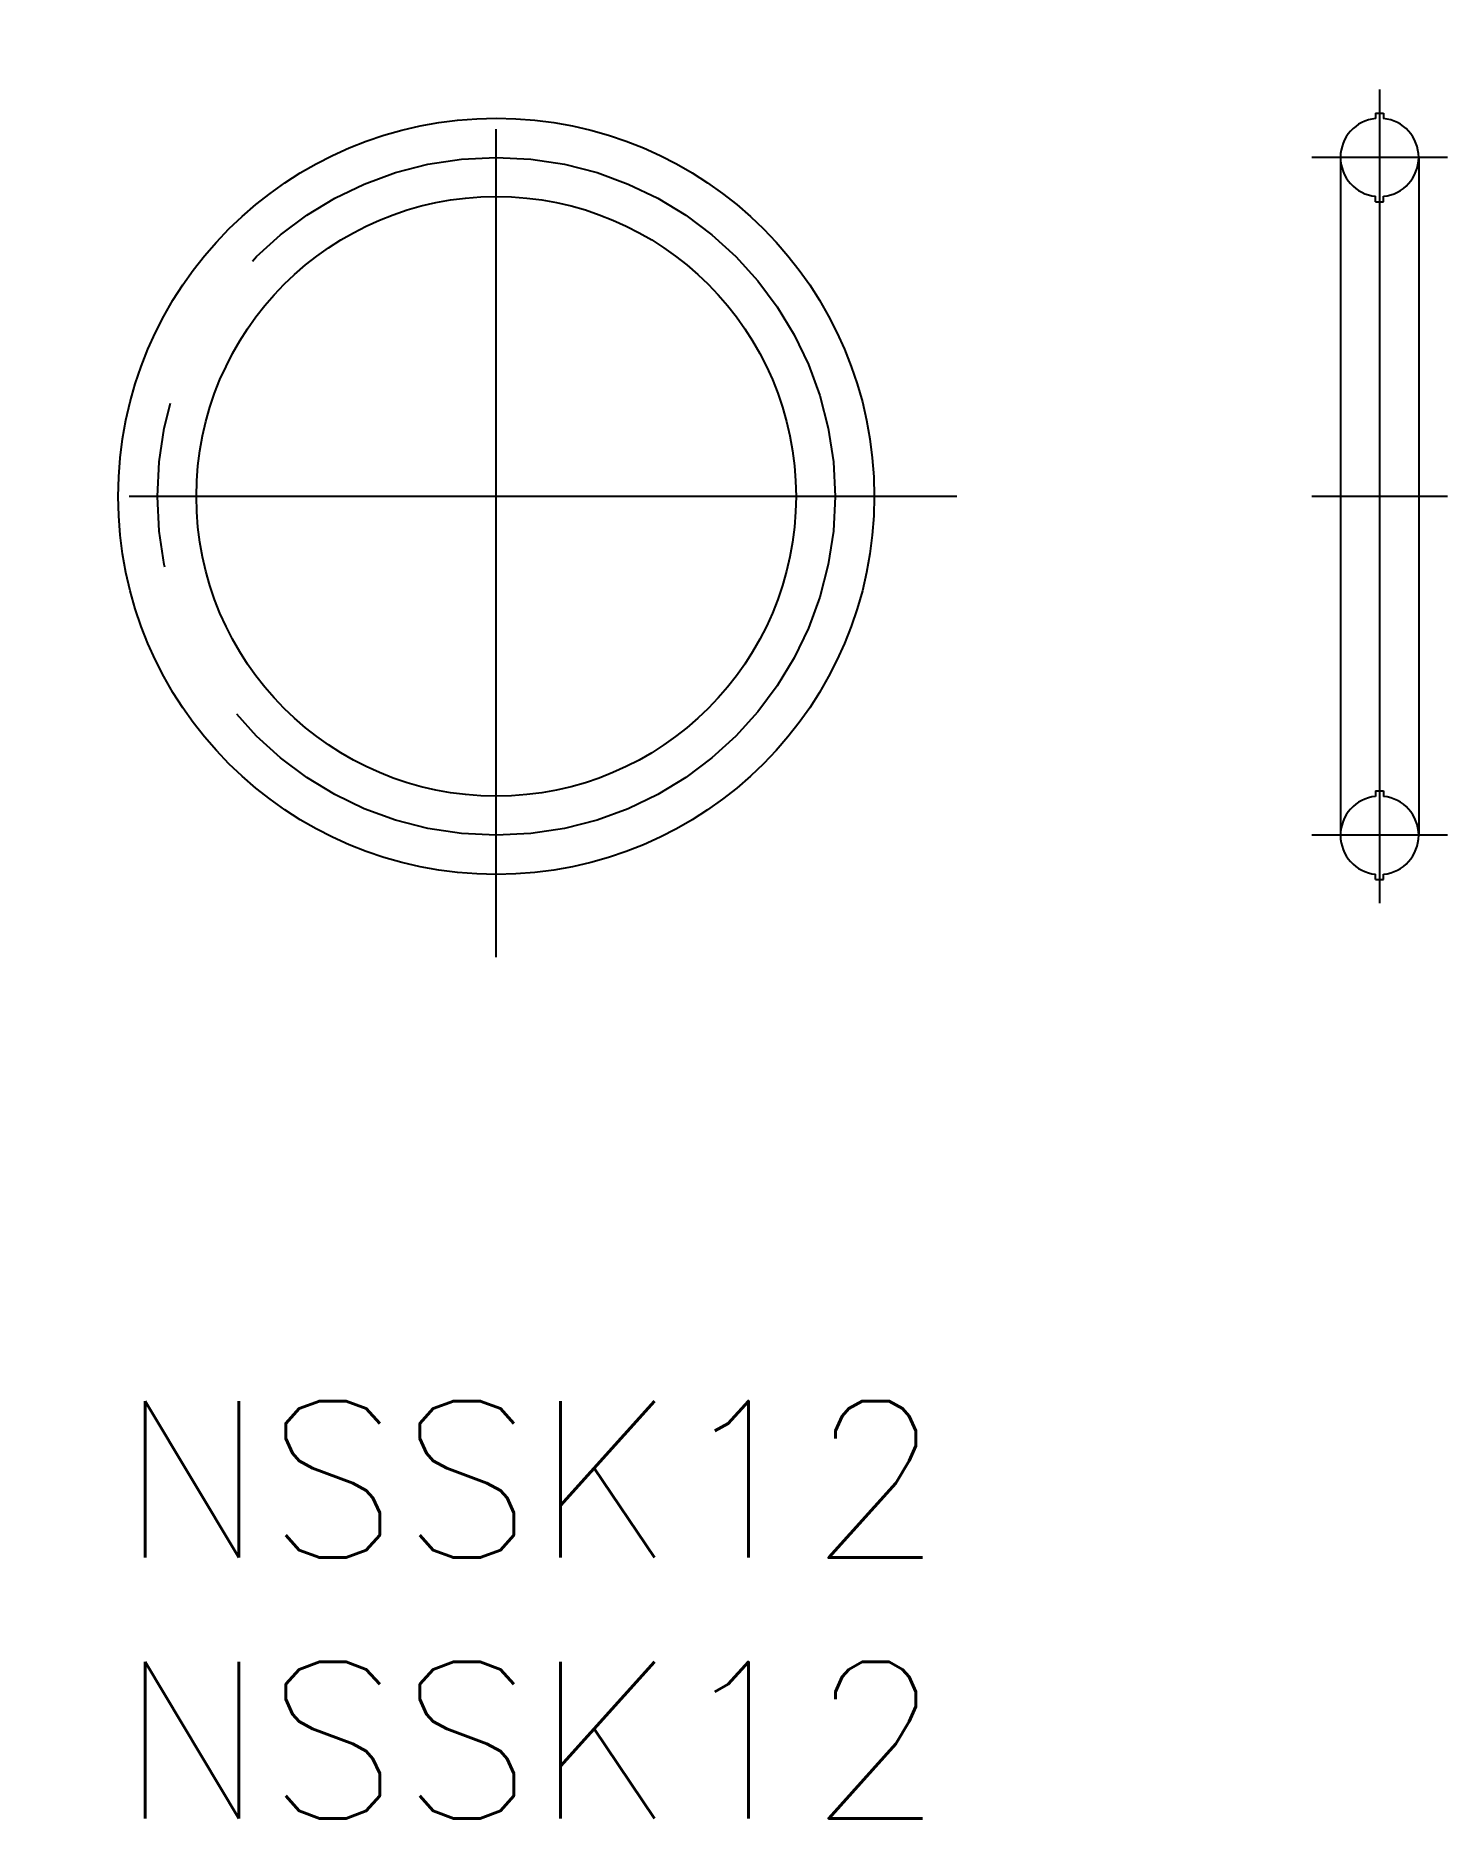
# Model space of a CAD drawing. Extents: x -1.6 to 25.5, y -8 to 26.2.
import ezdxf

# ---------------------------------------------------------------- set-up
doc = ezdxf.new("R2010")
doc.units = 0
doc.header["$LTSCALE"] = 0.5
doc.linetypes.add('CENTER', pattern=[50.8, 31.75, -6.35, 6.35, -6.35])
for name, color, linetype in [('MSM_CENTER', 1, 'CENTER'), ('MSM_CONTINUOUS', 7, 'CONTINUOUS'), ('MSM_PART_NUMBER', 7, 'CONTINUOUS')]:
    doc.layers.add(name, color=color, linetype=linetype)
doc.styles.get("Standard").update_dxf_attribs({"font": 'txt.shx', "height": 1, "bigfont": 'bigfont.shx'})

# ---------------------------------------------------------------- blocks, each defined once
blk = doc.blocks.new('*U1')
at = {"layer": 'MSM_PART_NUMBER'}
blk.add_text('NSSK12', height=3, dxfattribs=at).set_placement((0, -3))
blk = doc.blocks.new('*U2')
at = {"layer": 'MSM_PART_NUMBER'}
blk.add_text('NSSK12', height=3, dxfattribs=at).set_placement((0, -8))

msp = doc.modelspace()

# ---------------------------------------------------------------- linework, layer by layer
at = {"layer": 'MSM_CENTER'}
for p, q in [((7.25, 8.516), (7.25, 26.184)), ((24.192, 25.15), (24.192, 9.55)), ((25.492, 23.85), (22.892, 23.85)), ((16.084, 17.35), (-1.584, 17.35)), ((25.492, 17.35), (22.892, 17.35)), ((25.492, 10.85), (22.892, 10.85))]:
    msp.add_line(p, q, dxfattribs=at)
msp.add_circle((7.25, 17.35), 6.5, dxfattribs=at)
at = {"layer": 'MSM_CONTINUOUS'}
for p, q in [((24.117, 24.7), (24.117, 24.596)), ((24.117, 24.7), (24.267, 24.7)), ((24.267, 24.7), (24.267, 24.596)), ((23.442, 23.85), (23.442, 10.85)), ((24.942, 23.85), (24.942, 10.85)), ((24.117, 23), (24.117, 23.104)), ((24.117, 23), (24.267, 23)), ((24.267, 23), (24.267, 23.104)), ((24.117, 11.7), (24.117, 11.596)), ((24.117, 11.7), (24.267, 11.7)), ((24.267, 11.7), (24.267, 11.596)), ((24.117, 10), (24.117, 10.104)), ((24.117, 10), (24.267, 10)), ((24.267, 10), (24.267, 10.104))]:
    msp.add_line(p, q, dxfattribs=at)
for radius in [7.25, 5.75]:
    msp.add_circle((7.25, 17.35), radius, dxfattribs=at)
for centre, start, end in [((24.192, 23.85), 95.7392, 264.2608), ((24.192, 23.85), 275.7392, 84.2608), ((24.192, 10.85), 95.7392, 264.2608), ((24.192, 10.85), 275.7392, 84.2608)]:
    msp.add_arc(centre, 0.75, start, end, dxfattribs=at)

# ---------------------------------------------------------------- block references
for name in ['*U1', '*U2']:
    msp.add_blockref(name, (0, 0), dxfattribs=at)

doc.saveas('drawing.dxf')
